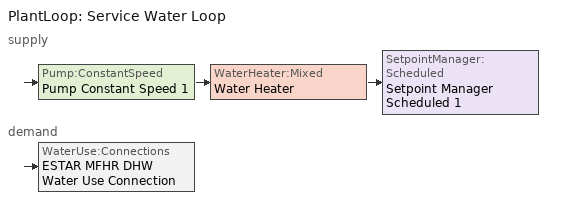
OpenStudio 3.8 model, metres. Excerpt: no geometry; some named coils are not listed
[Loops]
PlantLoop 'Service Water Loop'
 supply: Pump:ConstantSpeed 'Pump Constant Speed 1' > WaterHeater:Mixed 'Water Heater' > SetpointManager:Scheduled 'Setpoint Manager Scheduled 1'
 demand: WaterUse:Connections 'ESTAR MFHR DHW Water Use Connection'
[Sizing:Zone]
Thermal Zone 1: Zone Cooling Design Supply Air Temperature Input Method=SupplyAirTemperature; Zone Cooling Design Supply Air Temperature {C}=14; Zone Cooling Design Supply Air Temperature Difference {deltaC}=11.11; Zone Heating Design Supply Air Temperature Input Method=SupplyAirTemperature; Zone Heating Design Supply Air Temperature {C}=40; Zone Heating Design Supply Air Temperature Difference {deltaC}=11.11; Zone Cooling Design Supply Air Humidity Ratio {kg-H2O/kg-air}=0.0085; Zone Heating Design Supply Air Humidity Ratio {kg-H2O/kg-air}=0.008; Cooling Design Air Flow Method=DesignDay; Heating Design Air Flow Method=DesignDay; Account for Dedicated Outdoor Air System=No; Dedicated Outdoor Air System Control Strategy=NeutralSupplyAir; Dedicated Outdoor Air Low Setpoint Temperature for Design {C}=autosize; Dedicated Outdoor Air High Setpoint Temperature for Design {C}=autosize; Zone Load Sizing Method=Sensible Load Only No Latent Load; Zone Latent Cooling Design Supply Air Humidity Ratio Input Method=HumidityRatioDifference; Zone Cooling Design Supply Air Humidity Ratio Difference {kgWater/kgDryAir}=0.005; Zone Latent Heating Design Supply Air Humidity Ratio Input Method=HumidityRatioDifference; Zone Humidification Design Supply Air Humidity Ratio Difference {kgWater/kgDryAir}=0.005
[Zone equipment]
Thermal Zone 1: Elec Baseboard, PTHP
[PlantLoop]
Service Water Loop: Glycol Concentration=0; Maximum Loop Temperature {C}=60; Minimum Loop Temperature {C}=10; Plant Loop Volume {m3}=Autocalculate; Load Distribution Scheme=Optimal
[Sizing:Plant]
Service Water Loop: Loop Type=Heating; Design Loop Exit Temperature {C}=60; Loop Design Temperature Difference {deltaC}=5; Sizing Option=NonCoincident; Zone Timesteps in Averaging Window=1; Coincident Sizing Factor Mode=None
[SetpointManager:Scheduled]
Setpoint Manager Scheduled 1: Control Variable=Temperature; Schedule=SHW_Temperature_140F
[Pump:ConstantSpeed]
Pump Constant Speed 1: Rated Flow Rate {m3/s}=autosize; Rated Pump Head {Pa}=29891; Rated Power Consumption {W}=autosize; Motor Efficiency=0.9; Fraction of Motor Inefficiencies to Fluid Stream=0; Pump Control Type=Intermittent; Design Power Sizing Method=PowerPerFlowPerPressure; Design Electric Power per Unit Flow Rate {W/(m3/s)}=348701.1; Design Shaft Power per Unit Flow Rate per Unit Head {W-s/m3-Pa}=1.28205
[WaterUse:Equipment:Definition]
Whole Building Water Equipment Definition - 100 units 200 occupants: Peak Flow Rate {m3/s}=0.000227; Target Temperature Schedule=60.0C Hot Water 1; Sensible Fraction Schedule=Fraction Sensible - 0.2; Latent Fraction Schedule=Fraction Sensible - 0.05
[WaterUse:Equipment]
ESTAR MFHR Whole Building Water Use Equipment: Water Use Equipment Definition=Whole Building Water Equipment Definition - 100 units 200 occupants; Flow Rate Fraction Schedule=ESTAR MFHR DHW Fraction Schedule
[WaterUse:Connections]
ESTAR MFHR DHW Water Use Connection: Hot Water Supply Temperature Schedule=MURB hot water equipment schedule; Cold Water Supply Temperature Schedule=Cold water temperature; Drain Water Heat Exchanger Type=None; Drain Water Heat Exchanger Destination=Plant; Water Use Equipment Name 1=ESTAR MFHR Whole Building Water Use Equipment
[ZoneHVAC:Baseboard:Convective:Electric]
Elec Baseboard: Availability Schedule=Always On Discrete hvac_library; Nominal Capacity {W}=autosize; Efficiency=1
[ZoneHVAC:PackagedTerminalHeatPump] Availability Schedule=Always On Discrete hvac_library; Supply Air Flow Rate During Cooling Operation {m3/s}=Autosize; Supply Air Flow Rate During Heating Operation {m3/s}=Autosize; Supply Air Flow Rate When No Cooling or Heating is Needed {m3/s}=Autosize; No Load Supply Air Flow Rate Control Set To Low Speed=Yes; Outdoor Air Flow Rate During Cooling Operation {m3/s}=Autosize; Outdoor Air Flow Rate During Heating Operation {m3/s}=Autosize; Outdoor Air Flow Rate When No Cooling or Heating is Needed {m3/s}=Autosize; Maximum Supply Air Temperature from Supplemental Heater {C}=Autosize; Supply Air Fan Operating Mode Schedule=Always On Discrete hvac_library
Name | Supply Air Fan | Heating Coil | Cooling Coil | Supplemental Heating Coil
PTHP | PTHP CV Fan | PTHP 1 Spd DX Htg Coil | PTHP 1 Spd DX Clg Coil | PTHP Elec Htg Backup Coil
PTHP 82 | PTHP CV Fan 82 | PTHP 1 Spd DX Htg Coil 82 | PTHP 1 Spd DX Clg Coil 82 | PTHP Elec Htg Backup Coil 82
PTHP 83 | PTHP CV Fan 83 | PTHP 1 Spd DX Htg Coil 83 | PTHP 1 Spd DX Clg Coil 83 | PTHP Elec Htg Backup Coil 83
PTHP 84 | PTHP CV Fan 84 | PTHP 1 Spd DX Htg Coil 84 | PTHP 1 Spd DX Clg Coil 84 | PTHP Elec Htg Backup Coil 84
PTHP 85 | PTHP CV Fan 85 | PTHP 1 Spd DX Htg Coil 85 | PTHP 1 Spd DX Clg Coil 85 | PTHP Elec Htg Backup Coil 85
PTHP 86 | PTHP CV Fan 86 | PTHP 1 Spd DX Htg Coil 86 | PTHP 1 Spd DX Clg Coil 86 | PTHP Elec Htg Backup Coil 86
PTHP 87 | PTHP CV Fan 87 | PTHP 1 Spd DX Htg Coil 87 | PTHP 1 Spd DX Clg Coil 87 | PTHP Elec Htg Backup Coil 87
PTHP 88 | PTHP CV Fan 88 | PTHP 1 Spd DX Htg Coil 88 | PTHP 1 Spd DX Clg Coil 88 | PTHP Elec Htg Backup Coil 88
PTHP 89 | PTHP CV Fan 89 | PTHP 1 Spd DX Htg Coil 89 | PTHP 1 Spd DX Clg Coil 89 | PTHP Elec Htg Backup Coil 89
PTHP 90 | PTHP CV Fan 90 | PTHP 1 Spd DX Htg Coil 90 | PTHP 1 Spd DX Clg Coil 90 | PTHP Elec Htg Backup Coil 90
PTHP 91 | PTHP CV Fan 91 | PTHP 1 Spd DX Htg Coil 91 | PTHP 1 Spd DX Clg Coil 91 | PTHP Elec Htg Backup Coil 91
PTHP 92 | PTHP CV Fan 92 | PTHP 1 Spd DX Htg Coil 92 | PTHP 1 Spd DX Clg Coil 92 | PTHP Elec Htg Backup Coil 92
PTHP 93 | PTHP CV Fan 93 | PTHP 1 Spd DX Htg Coil 93 | PTHP 1 Spd DX Clg Coil 93 | PTHP Elec Htg Backup Coil 93
PTHP 94 | PTHP CV Fan 94 | PTHP 1 Spd DX Htg Coil 94 | PTHP 1 Spd DX Clg Coil 94 | PTHP Elec Htg Backup Coil 94
PTHP 95 | PTHP CV Fan 95 | PTHP 1 Spd DX Htg Coil 95 | PTHP 1 Spd DX Clg Coil 95 | PTHP Elec Htg Backup Coil 95
PTHP 96 | PTHP CV Fan 96 | PTHP 1 Spd DX Htg Coil 96 | PTHP 1 Spd DX Clg Coil 96 | PTHP Elec Htg Backup Coil 96
PTHP 97 | PTHP CV Fan 97 | PTHP 1 Spd DX Htg Coil 97 | PTHP 1 Spd DX Clg Coil 97 | PTHP Elec Htg Backup Coil 97
PTHP 98 | PTHP CV Fan 98 | PTHP 1 Spd DX Htg Coil 98 | PTHP 1 Spd DX Clg Coil 98 | PTHP Elec Htg Backup Coil 98
PTHP 99 | PTHP CV Fan 99 | PTHP 1 Spd DX Htg Coil 99 | PTHP 1 Spd DX Clg Coil 99 | PTHP Elec Htg Backup Coil 99
PTHP 100 | PTHP CV Fan 100 | PTHP 1 Spd DX Htg Coil 100 | PTHP 1 Spd DX Clg Coil 100 | PTHP Elec Htg Backup Coil 100
PTHP 101 | PTHP CV Fan 101 | PTHP 1 Spd DX Htg Coil 101 | PTHP 1 Spd DX Clg Coil 101 | PTHP Elec Htg Backup Coil 101
[Fan:ConstantVolume] Availability Schedule=Always On Discrete hvac_library; Maximum Flow Rate {m3/s}=AutoSize
PTHP CV Fan; PTHP CV Fan 1; PTHP CV Fan 2; PTHP CV Fan 3; PTHP CV Fan 4; PTHP CV Fan 5; PTHP CV Fan 6; PTHP CV Fan 7; PTHP CV Fan 8; PTHP CV Fan 9; PTHP CV Fan 10; PTHP CV Fan 11; PTHP CV Fan 12; PTHP CV Fan 13; PTHP CV Fan 14; PTHP CV Fan 15; PTHP CV Fan 16; PTHP CV Fan 17; PTHP CV Fan 18; PTHP CV Fan 19; PTHP CV Fan 20; PTHP CV Fan 21; PTHP CV Fan 22; PTHP CV Fan 23; PTHP CV Fan 24; PTHP CV Fan 25; PTHP CV Fan 26; PTHP CV Fan 27; PTHP CV Fan 28; PTHP CV Fan 29; PTHP CV Fan 30; PTHP CV Fan 31; PTHP CV Fan 32; PTHP CV Fan 33; PTHP CV Fan 34; PTHP CV Fan 35; PTHP CV Fan 36; PTHP CV Fan 37; PTHP CV Fan 38; PTHP CV Fan 39; PTHP CV Fan 40; PTHP CV Fan 41; PTHP CV Fan 42; PTHP CV Fan 43; PTHP CV Fan 44; PTHP CV Fan 45; PTHP CV Fan 46; PTHP CV Fan 47; PTHP CV Fan 48; PTHP CV Fan 49; PTHP CV Fan 50; PTHP CV Fan 51; PTHP CV Fan 52; PTHP CV Fan 53; PTHP CV Fan 54; PTHP CV Fan 55; PTHP CV Fan 56; PTHP CV Fan 57; PTHP CV Fan 58; PTHP CV Fan 59; PTHP CV Fan 60; PTHP CV Fan 61; PTHP CV Fan 62; PTHP CV Fan 63; PTHP CV Fan 64; PTHP CV Fan 65; PTHP CV Fan 66; PTHP CV Fan 67; PTHP CV Fan 68; PTHP CV Fan 69; PTHP CV Fan 70; PTHP CV Fan 71; PTHP CV Fan 72; PTHP CV Fan 73; PTHP CV Fan 74; PTHP CV Fan 75; PTHP CV Fan 76; PTHP CV Fan 77; PTHP CV Fan 78; PTHP CV Fan 79; PTHP CV Fan 80; PTHP CV Fan 81; PTHP CV Fan 82; PTHP CV Fan 83; PTHP CV Fan 84; PTHP CV Fan 85; PTHP CV Fan 86; PTHP CV Fan 87; PTHP CV Fan 88; PTHP CV Fan 89; PTHP CV Fan 90; PTHP CV Fan 91; PTHP CV Fan 92; PTHP CV Fan 93; PTHP CV Fan 94; PTHP CV Fan 95; PTHP CV Fan 96; PTHP CV Fan 97; PTHP CV Fan 98; PTHP CV Fan 99; PTHP CV Fan 100; PTHP CV Fan 101
[Coil:Heating:DX:SingleSpeed] Availability Schedule=Always On Discrete hvac_library; Rated Total Heating Capacity {W}=2.22045e-16; Rated COP {W/W}=5; Rated Air Flow Rate {m3/s}=Autosize; Rated Supply Fan Power Per Volume Flow Rate 2017 {W/(m3/s)}=773.3; Rated Supply Fan Power Per Volume Flow Rate 2023 {W/(m3/s)}=934.4; Total Heating Capacity Function of Temperature Curve=OS:Curve:Biquadratic 11; Total Heating Capacity Function of Flow Fraction Curve=OS:Curve:Quadratic 14; Energy Input Ratio Function of Temperature Curve=OS:Curve:Biquadratic 12; Energy Input Ratio Function of Flow Fraction Curve=OS:Curve:Quadratic 15; Part Load Fraction Correlation Curve=OS:Curve:Quadratic 16; Defrost Strategy=Resistive; Defrost Control=Timed; Defrost Time Period Fraction=0.166667; Resistive Defrost Heater Capacity {W}=2000
PTHP 1 Spd DX Htg Coil; PTHP 1 Spd DX Htg Coil 1; PTHP 1 Spd DX Htg Coil 2; PTHP 1 Spd DX Htg Coil 3; PTHP 1 Spd DX Htg Coil 4; PTHP 1 Spd DX Htg Coil 5; PTHP 1 Spd DX Htg Coil 6; PTHP 1 Spd DX Htg Coil 7; PTHP 1 Spd DX Htg Coil 8; PTHP 1 Spd DX Htg Coil 9; PTHP 1 Spd DX Htg Coil 10; PTHP 1 Spd DX Htg Coil 11; PTHP 1 Spd DX Htg Coil 12; PTHP 1 Spd DX Htg Coil 13; PTHP 1 Spd DX Htg Coil 14; PTHP 1 Spd DX Htg Coil 15; PTHP 1 Spd DX Htg Coil 16; PTHP 1 Spd DX Htg Coil 17; PTHP 1 Spd DX Htg Coil 18; PTHP 1 Spd DX Htg Coil 19; PTHP 1 Spd DX Htg Coil 20; PTHP 1 Spd DX Htg Coil 21; PTHP 1 Spd DX Htg Coil 22; PTHP 1 Spd DX Htg Coil 23; PTHP 1 Spd DX Htg Coil 24; PTHP 1 Spd DX Htg Coil 25; PTHP 1 Spd DX Htg Coil 26; PTHP 1 Spd DX Htg Coil 27; PTHP 1 Spd DX Htg Coil 28; PTHP 1 Spd DX Htg Coil 29; PTHP 1 Spd DX Htg Coil 30; PTHP 1 Spd DX Htg Coil 31; PTHP 1 Spd DX Htg Coil 32; PTHP 1 Spd DX Htg Coil 33; PTHP 1 Spd DX Htg Coil 34; PTHP 1 Spd DX Htg Coil 35; PTHP 1 Spd DX Htg Coil 36; PTHP 1 Spd DX Htg Coil 37; PTHP 1 Spd DX Htg Coil 38; PTHP 1 Spd DX Htg Coil 39; PTHP 1 Spd DX Htg Coil 40; PTHP 1 Spd DX Htg Coil 41; PTHP 1 Spd DX Htg Coil 42; PTHP 1 Spd DX Htg Coil 43; PTHP 1 Spd DX Htg Coil 44; PTHP 1 Spd DX Htg Coil 45; PTHP 1 Spd DX Htg Coil 46; PTHP 1 Spd DX Htg Coil 47; PTHP 1 Spd DX Htg Coil 48; PTHP 1 Spd DX Htg Coil 49; PTHP 1 Spd DX Htg Coil 50; PTHP 1 Spd DX Htg Coil 51; PTHP 1 Spd DX Htg Coil 52; PTHP 1 Spd DX Htg Coil 53; PTHP 1 Spd DX Htg Coil 54; PTHP 1 Spd DX Htg Coil 55; PTHP 1 Spd DX Htg Coil 56; PTHP 1 Spd DX Htg Coil 57; PTHP 1 Spd DX Htg Coil 58; PTHP 1 Spd DX Htg Coil 59; PTHP 1 Spd DX Htg Coil 60; PTHP 1 Spd DX Htg Coil 61; PTHP 1 Spd DX Htg Coil 62; PTHP 1 Spd DX Htg Coil 63; PTHP 1 Spd DX Htg Coil 64; PTHP 1 Spd DX Htg Coil 65; PTHP 1 Spd DX Htg Coil 66; PTHP 1 Spd DX Htg Coil 67; PTHP 1 Spd DX Htg Coil 68; PTHP 1 Spd DX Htg Coil 69; PTHP 1 Spd DX Htg Coil 70; PTHP 1 Spd DX Htg Coil 71; PTHP 1 Spd DX Htg Coil 72; PTHP 1 Spd DX Htg Coil 73; PTHP 1 Spd DX Htg Coil 74; PTHP 1 Spd DX Htg Coil 75; PTHP 1 Spd DX Htg Coil 76; PTHP 1 Spd DX Htg Coil 77; PTHP 1 Spd DX Htg Coil 78; PTHP 1 Spd DX Htg Coil 79; PTHP 1 Spd DX Htg Coil 80; PTHP 1 Spd DX Htg Coil 81; PTHP 1 Spd DX Htg Coil 82; PTHP 1 Spd DX Htg Coil 83; PTHP 1 Spd DX Htg Coil 84; PTHP 1 Spd DX Htg Coil 85; PTHP 1 Spd DX Htg Coil 86; PTHP 1 Spd DX Htg Coil 87; PTHP 1 Spd DX Htg Coil 88; PTHP 1 Spd DX Htg Coil 89; PTHP 1 Spd DX Htg Coil 90; PTHP 1 Spd DX Htg Coil 91; PTHP 1 Spd DX Htg Coil 92; PTHP 1 Spd DX Htg Coil 93; PTHP 1 Spd DX Htg Coil 94; PTHP 1 Spd DX Htg Coil 95; PTHP 1 Spd DX Htg Coil 96; PTHP 1 Spd DX Htg Coil 97; PTHP 1 Spd DX Htg Coil 98; PTHP 1 Spd DX Htg Coil 99; PTHP 1 Spd DX Htg Coil 100; PTHP 1 Spd DX Htg Coil 101
[Coil:Cooling:DX:SingleSpeed] Availability Schedule=Always On Discrete hvac_library; Rated Total Cooling Capacity {W}=Autosize; Rated Sensible Heat Ratio=Autosize; Rated COP {W/W}=3; Rated Air Flow Rate {m3/s}=Autosize; Rated Evaporator Fan Power Per Volume Flow Rate 2017 {W/(m3/s)}=773.3; Rated Evaporator Fan Power Per Volume Flow Rate 2023 {W/(m3/s)}=934.4; Total Cooling Capacity Function of Temperature Curve=OS:Curve:Biquadratic 9; Total Cooling Capacity Function of Flow Fraction Curve=OS:Curve:Quadratic 11; Energy Input Ratio Function of Temperature Curve=OS:Curve:Biquadratic 10; Energy Input Ratio Function of Flow Fraction Curve=OS:Curve:Quadratic 12; Part Load Fraction Correlation Curve=OS:Curve:Quadratic 13; Minimum Outdoor Dry-Bulb Temperature for Compressor Operation {C}=-25; Nominal Time for Condensate Removal to Begin {s}=0; Ratio of Initial Moisture Evaporation Rate and Steady State Latent Capacity=0; Maximum Cycling Rate {cycles/hr}=0; Latent Capacity Time Constant {s}=0; Condenser Type=AirCooled; Evaporative Condenser Effectiveness=0; Evaporative Condenser Air Flow Rate {m3/s}=Autosize; Evaporative Condenser Pump Rated Power Consumption {W}=Autosize; Crankcase Heater Capacity {W}=0; Maximum Outdoor Dry-Bulb Temperature for Crankcase Heater Operation {C}=0; Basin Heater Capacity {W/K}=0; Basin Heater Setpoint Temperature {C}=10
PTHP 1 Spd DX Clg Coil; PTHP 1 Spd DX Clg Coil 1; PTHP 1 Spd DX Clg Coil 2; PTHP 1 Spd DX Clg Coil 3; PTHP 1 Spd DX Clg Coil 4; PTHP 1 Spd DX Clg Coil 5; PTHP 1 Spd DX Clg Coil 6; PTHP 1 Spd DX Clg Coil 7; PTHP 1 Spd DX Clg Coil 8; PTHP 1 Spd DX Clg Coil 9; PTHP 1 Spd DX Clg Coil 10; PTHP 1 Spd DX Clg Coil 11; PTHP 1 Spd DX Clg Coil 12; PTHP 1 Spd DX Clg Coil 13; PTHP 1 Spd DX Clg Coil 14; PTHP 1 Spd DX Clg Coil 15; PTHP 1 Spd DX Clg Coil 16; PTHP 1 Spd DX Clg Coil 17; PTHP 1 Spd DX Clg Coil 18; PTHP 1 Spd DX Clg Coil 19; PTHP 1 Spd DX Clg Coil 20; PTHP 1 Spd DX Clg Coil 21; PTHP 1 Spd DX Clg Coil 22; PTHP 1 Spd DX Clg Coil 23; PTHP 1 Spd DX Clg Coil 24; PTHP 1 Spd DX Clg Coil 25; PTHP 1 Spd DX Clg Coil 26; PTHP 1 Spd DX Clg Coil 27; PTHP 1 Spd DX Clg Coil 28
[Coil:Heating:Electric]
PTHP Elec Htg Backup Coil: Availability Schedule=Always On Discrete hvac_library
[WaterHeater:Mixed]
Water Heater: Tank Volume {m3}=5; Setpoint Temperature Schedule=Water Heater Setpoint Temperature; Deadband Temperature Difference {deltaC}=2; Maximum Temperature Limit {C}=82.22; Heater Control Type=Cycle; Heater Maximum Capacity {W}=600000; Heater Fuel Type=Electricity; Heater Thermal Efficiency=0.8; Off Cycle Parasitic Fuel Consumption Rate {W}=20; Off Cycle Parasitic Fuel Type=Electricity; Off Cycle Parasitic Heat Fraction to Tank=0.8; On Cycle Parasitic Fuel Type=Electricity; Ambient Temperature Indicator=Schedule; Ambient Temperature Schedule=Water Heater Ambient Temperature; Ambient Temperature Thermal Zone=Thermal Zone 1; Off Cycle Loss Coefficient to Ambient Temperature {W/K}=6; On Cycle Loss Coefficient to Ambient Temperature {W/K}=6; Peak Use Flow Rate {m3/s}=0.00027; Cold Water Supply Temperature Schedule=Cold water temperature; Use Side Effectiveness=1; Source Side Effectiveness=1; Use Side Design Flow Rate {m3/s}=autosize; Source Side Design Flow Rate {m3/s}=autosize; Indirect Water Heating Recovery Time {hr}=1.5; Source Side Flow Control Mode=IndirectHeatPrimarySetpoint
[WaterHeater:Sizing]
Water Heater: Design Mode=PeakDraw; Time Storage Can Meet Peak Draw {hr}=0.538503; Time for Tank Recovery {hr}=0; Nominal Tank Volume for Autosizing Plant Connections {m3}=1
[Schedule:Constant]
Always On Discrete hvac_library: Value=1
[Schedule:Ruleset]
Name | Default Day Schedule | Summer Design Day Schedule | Winter Design Day Schedule
Cold water temperature | Schedule Day 84
MURB hot water equipment schedule | Medium Office Hot Water Equipment Default Schedule 1 | Medium Office Hot Water Equipment Summer Design Day Schedule 2 | Medium Office Hot Water Equipment Winter Design Day Schedule 2
SHW_Temperature_140F | SHW_Temperature_140F_Default | SHW_Temperature_140F_Summer_Design_Day | SHW_Temperature_140F_Winter_Design_Day
ESTAR MFHR DHW Fraction Schedule | ESTAR MFHR DHW Schedule Day
Fraction Sensible - 0.2 | Fraction Sensible DefaultDay - 0.2
Fraction Sensible - 0.05 | Fraction Latent DefaultDay - 0.05
60.0C Hot Water 1 | Schedule Day 96
Water Heater Setpoint Temperature | Water Heater Setpoint Temperature Default
Water Heater Ambient Temperature | Water Heater Ambient Temperature Default
[Schedule:Day]
Schedule Day 84: No, 24, 0, 6.5
Schedule Day 95: No, 24, 0, 7
Schedule Day 94: No, 24, 0, 10
Schedule Day 93; Schedule Day 89: No, 24, 0, 12
Schedule Day 92: No, 24, 0, 15
Schedule Day 91: No, 24, 0, 16
Schedule Day 90: No, 24, 0, 14
Schedule Day 88: No, 24, 0, 9
Schedule Day 87; Schedule Day 86; Schedule Day 85: No, 24, 0, 6
Medium Office Hot Water Equipment Default Schedule 1: No, 1, 0, 0.04, 2, 0, 0.04, 3, 0, 0.04, 4, 0, 0.04, 5, 0, 0.04, 6, 0, 0.07, 7, 0, 0.04, 8, 0, 0.04, 9, 0, 0.04, 10, 0, 0.04, 11, 0, 0.04, 12, 0, 0.06, 13, 0, 0.06, 14, 0, 0.09, 15, 0, 0.06, 16, 0, 0.04, 17, 0, 0.04, 18, 0, 0.04, 19, 0, 0.04, 20, 0, 0.04, 21, 0, 0.04, 22, 0, 0.07, 23, 0, 0.04, 24, 0, 0.04
Medium Office Hot Water Equipment Summer Design Day Schedule 2: No, 1, 0, 0.05, 2, 0, 0.05, 3, 0, 0.05, 4, 0, 0.05, 5, 0, 0.05, 6, 0, 0.08, 7, 0, 0.07, 8, 0, 0.19, 9, 0, 0.35, 10, 0, 0.38, 11, 0, 0.39, 12, 0, 0.47, 13, 0, 0.57, 14, 0, 0.54, 15, 0, 0.34, 16, 0, 0.33, 17, 0, 0.44, 18, 0, 0.26, 19, 0, 0.21, 20, 0, 0.15, 21, 0, 0.17, 22, 0, 0.08, 23, 0, 0.05, 24, 0, 0.05
Medium Office Hot Water Equipment Winter Design Day Schedule 2: No, 1, 0, 0.058024, 2, 0, 0.05, 3, 0, 0.05, 4, 0, 0.05, 5, 0, 0.05, 6, 0, 0.08, 7, 0, 0.07, 8, 0, 0.11, 9, 0, 0.15, 10, 0, 0.21, 11, 0, 0.19, 12, 0, 0.23, 13, 0, 0.2, 14, 0, 0.19, 15, 0, 0.15, 16, 0, 0.13, 17, 0, 0.14, 18, 0, 0.0784316, 19, 0, 0.0784316, 20, 0, 0.0784316, 21, 0, 0.0784316, 22, 0, 0.09, 23, 0, 0.05, 24, 0, 0.05
Friday 2: No, 1, 0, 0.37, 2, 0, 0.27, 3, 0, 0.19, 4, 0, 0.16, 5, 0, 0.2, 6, 0, 0.28, 7, 0, 0.53, 8, 0, 0.77, 9, 0, 0.89, 10, 0, 0.83, 11, 0, 0.78, 12, 0, 0.72, 13, 0, 0.71, 14, 0, 0.63, 15, 0, 0.55, 16, 0, 0.57, 17, 0, 0.65, 18, 0, 0.75, 19, 0, 0.82, 20, 0, 0.83, 21, 0, 0.79, 22, 0, 0.78, 23, 0, 0.69, 24, 0, 0.57
Weekday 2: No, 1, 0, 0.321315, 2, 0, 0.234675, 3, 0, 0.18, 4, 0, 0.17, 5, 0, 0.19, 6, 0, 0.3, 7, 0, 0.56, 8, 0, 0.84, 9, 0, 0.88, 10, 0, 0.72, 11, 0, 0.67, 12, 0, 0.64, 13, 0, 0.62, 14, 0, 0.55, 15, 0, 0.5, 16, 0, 0.55, 17, 0, 0.86, 18, 0, 0.97, 19, 0, 1, 20, 0, 0.99, 21, 0, 0.9, 22, 0, 0.74, 23, 0, 0.72, 24, 0, 0.49
Medium Office Hot Water Equipment Weekends 2: No, 1, 0, 0.37, 2, 0, 0.26, 3, 0, 0.2, 4, 0, 0.16, 5, 0, 0.16, 6, 0, 0.2, 7, 0, 0.31, 8, 0, 0.48, 9, 0, 0.73, 10, 0, 0.89, 11, 0, 0.9, 12, 0, 0.91, 13, 0, 0.87, 14, 0, 0.8, 15, 0, 0.72, 16, 0, 0.69, 17, 0, 0.72, 18, 0, 0.8, 19, 0, 0.9, 20, 0, 0.93, 21, 0, 0.89, 22, 0, 0.85, 23, 0, 0.72, 24, 0, 0.53
SHW_Temperature_140F_Default; SHW_Temperature_140F_Summer_Design_Day; SHW_Temperature_140F_Winter_Design_Day; Schedule Day 96; Water Heater Setpoint Temperature Default: No, 24, 0, 60
ESTAR MFHR DHW Schedule Day: No, 6, 0, 0.05, 7, 0, 0.3, 8, 0, 0.5, 9, 0, 0.4, 11, 0, 0.3, 12, 0, 0.35, 13, 0, 0.4, 15, 0, 0.35, 17, 0, 0.3, 19, 0, 0.5, 20, 0, 0.4, 21, 0, 0.35, 22, 0, 0.45, 23, 0, 0.3, 24, 0, 0.05
Fraction Sensible DefaultDay - 0.2: No, 24, 0, 0.2
Fraction Latent DefaultDay - 0.05: No, 24, 0, 0.05
Water Heater Ambient Temperature Default: No, 24, 0, 22
[Schedule:Rule]
Name | Schedule Ruleset | Rule Order | Day Schedule | Apply Sunday | Apply Monday | Apply Tuesday | Apply Wednesday | Apply Thursday | Apply Friday | Apply Saturday | Date Specification Type | Start Month | Start Day | End Month | End Day
Schedule Rule 528 | Cold water temperature | 0 | Schedule Day 95 | Yes | Yes | Yes | Yes | Yes | Yes | Yes | DateRange | 12 | 1 | 12 | 31
Schedule Rule 527 | Cold water temperature | 1 | Schedule Day 94 | Yes | Yes | Yes | Yes | Yes | Yes | Yes | DateRange | 11 | 1 | 11 | 30
Schedule Rule 526 | Cold water temperature | 2 | Schedule Day 93 | Yes | Yes | Yes | Yes | Yes | Yes | Yes | DateRange | 10 | 1 | 10 | 31
Schedule Rule 525 | Cold water temperature | 3 | Schedule Day 92 | Yes | Yes | Yes | Yes | Yes | Yes | Yes | DateRange | 9 | 1 | 9 | 30
Schedule Rule 524 | Cold water temperature | 4 | Schedule Day 91 | Yes | Yes | Yes | Yes | Yes | Yes | Yes | DateRange | 8 | 1 | 8 | 31
Schedule Rule 518 | Cold water temperature | 5 | Schedule Day 90 | Yes | Yes | Yes | Yes | Yes | Yes | Yes | DateRange | 7 | 1 | 7 | 31
Schedule Rule 523 | Cold water temperature | 6 | Schedule Day 89 | Yes | Yes | Yes | Yes | Yes | Yes | Yes | DateRange | 6 | 1 | 6 | 30
Schedule Rule 522 | Cold water temperature | 7 | Schedule Day 88 | Yes | Yes | Yes | Yes | Yes | Yes | Yes | DateRange | 5 | 1 | 5 | 31
Schedule Rule 521 | Cold water temperature | 8 | Schedule Day 87 | Yes | Yes | Yes | Yes | Yes | Yes | Yes | DateRange | 4 | 1 | 4 | 30
Schedule Rule 520 | Cold water temperature | 9 | Schedule Day 86 | Yes | Yes | Yes | Yes | Yes | Yes | Yes | DateRange | 3 | 1 | 3 | 31
Schedule Rule 519 | Cold water temperature | 10 | Schedule Day 85 | Yes | Yes | Yes | Yes | Yes | Yes | Yes | DateRange | 2 | 1 | 2 | 28
Friday 1 | MURB hot water equipment schedule | 0 | Friday 2 |  |  |  |  |  | Yes
Schedule Rule 447 | MURB hot water equipment schedule | 1 | Weekday 2 |  | Yes | Yes | Yes | Yes
Weekend 1 | MURB hot water equipment schedule | 2 | Medium Office Hot Water Equipment Weekends 2 | Yes |  |  |  |  |  | Yes
[Curve:Biquadratic]
Name | Coefficient1 Constant | Coefficient2 x | Coefficient3 x**2 | Coefficient4 y | Coefficient5 y**2 | Coefficient6 x*y | Minimum Value of x {BasedOnField A2} | Maximum Value of x {BasedOnField A2} | Minimum Value of y {BasedOnField A3} | Maximum Value of y {BasedOnField A3}
OS:Curve:Biquadratic 11 | 0.758746 | 0 | 0 | 0.027626 | 0.000148716 | 0 | 0 | 1 | 0 | 1
OS:Curve:Biquadratic 12 | 1.19248 | -0.0300438 | 0.00103745 | 0 | 0 | 0 | -20 | 20 | 0 | 1
OS:Curve:Biquadratic 9 | 0.42415 | 0.04426 | -0.00042 | 0.00333 | -8e-05 | -0.00021 | 17 | 22 | 13 | 46
OS:Curve:Biquadratic 10 | 1.23649 | -0.02431 | 0.00057 | -0.01434 | 0.00063 | -0.00038 | 17 | 22 | 13 | 46
[Curve:Quadratic]
Name | Coefficient1 Constant | Coefficient2 x | Coefficient3 x**2 | Minimum Value of x {BasedOnField A2} | Maximum Value of x {BasedOnField A2}
OS:Curve:Quadratic 14 | 0.84 | 0.16 | 0 | 0.5 | 1.5
OS:Curve:Quadratic 15 | 1.3824 | -0.4336 | 0.0512 | 0 | 1
OS:Curve:Quadratic 16 | 0.85 | 0.15 | 0 | 0 | 1
OS:Curve:Quadratic 11 | 0.77136 | 0.34053 | -0.11088 | 0.75918 | 1.13877
OS:Curve:Quadratic 12 | 1.2055 | -0.32953 | 0.12308 | 0.75918 | 1.13877
OS:Curve:Quadratic 13 | 0.771 | 0.229 | 0 | 0 | 1
